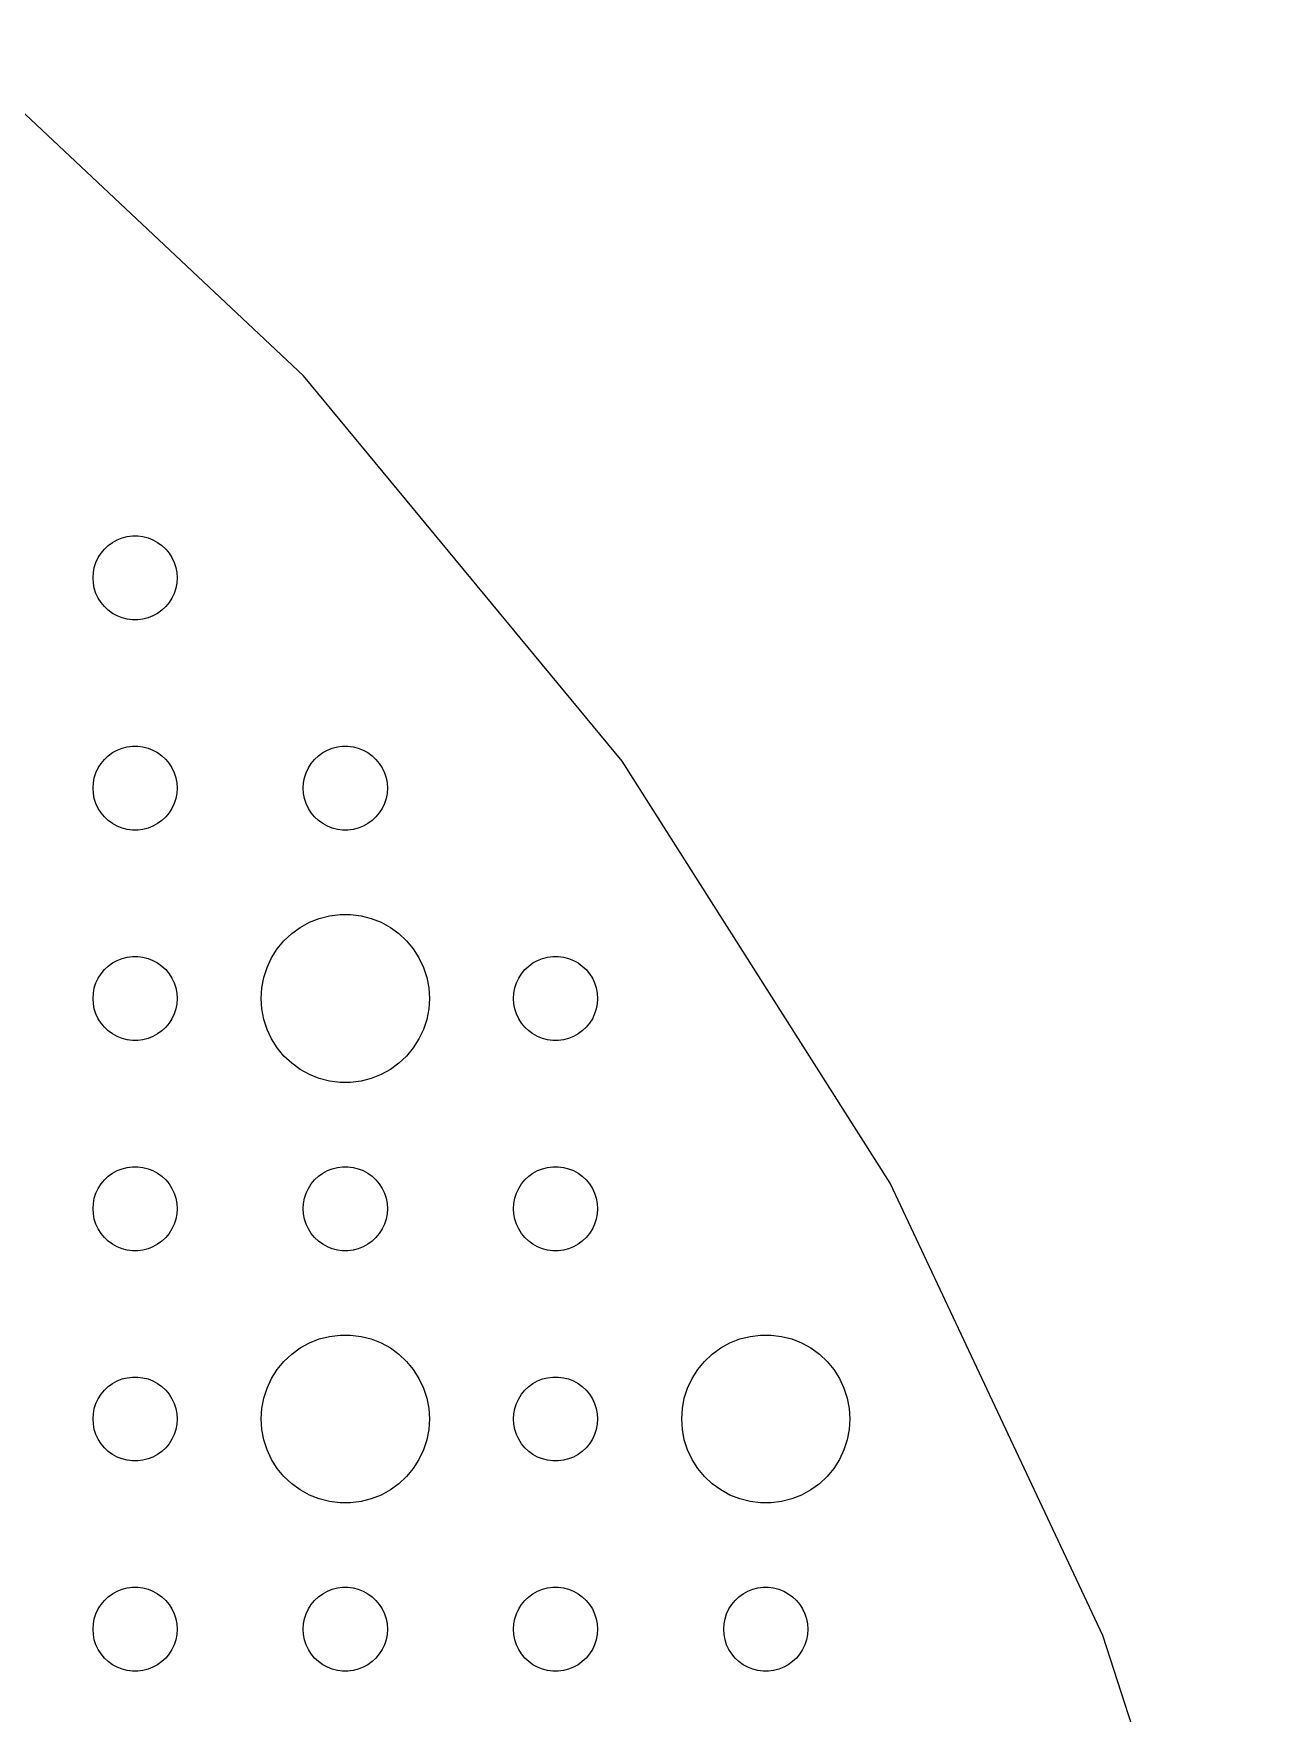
# Model space of a CAD drawing. Header units: metres. Extents: x -142 to 142, y -142 to 142.
# Drawn here: x 93.9 to 137.5, y 49.5 to 109.4 of the extents above; entities that cross this region are included whole.
import ezdxf

# ---------------------------------------------------------------- set-up
doc = ezdxf.new("R2010")
doc.units = ezdxf.units.M

msp = doc.modelspace()

# ---------------------------------------------------------------- linework, layer by layer
for p, q in [((103.514, 97.2057), (90.5142, 109.413)), ((114.88, 83.4655), (103.514, 97.2057)), ((96.4065, 91.0268), (96.5439, 91.1558)), ((96.5439, 91.1558), (96.6963, 91.2665)), ((96.6963, 91.2665), (96.8613, 91.3572)), ((96.8613, 91.3572), (97.0365, 91.4266)), ((97.0365, 91.4266), (97.2189, 91.4734)), ((97.2189, 91.4734), (97.4058, 91.497)), ((97.4058, 91.497), (97.5942, 91.497)), ((97.5942, 91.497), (97.7811, 91.4734)), ((97.7811, 91.4734), (97.9635, 91.4266)), ((97.9635, 91.4266), (98.1387, 91.3572)), ((98.1387, 91.3572), (98.3037, 91.2665)), ((98.3037, 91.2665), (98.4561, 91.1558)), ((98.4561, 91.1558), (98.5934, 91.0268)), ((96.0471, 90.373), (96.1053, 90.5522)), ((96.1053, 90.5522), (96.1855, 90.7226)), ((96.1855, 90.7226), (96.2865, 90.8817)), ((96.2865, 90.8817), (96.4065, 91.0268)), ((98.5934, 91.0268), (98.7135, 90.8817)), ((98.7135, 90.8817), (98.8145, 90.7226)), ((98.8145, 90.7226), (98.8947, 90.5522)), ((98.8947, 90.5522), (98.9529, 90.373)), ((96, 90), (96.0118, 90.188)), ((96.0118, 89.812), (96, 90)), ((96.0118, 90.188), (96.0471, 90.373)), ((98.9529, 90.373), (98.9882, 90.188)), ((98.9882, 90.188), (99, 90)), ((99, 90), (98.9882, 89.812)), ((96.0471, 89.627), (96.0118, 89.812)), ((96.1053, 89.4478), (96.0471, 89.627)), ((96.1855, 89.2774), (96.1053, 89.4478)), ((96.2865, 89.1183), (96.1855, 89.2774)), ((98.8145, 89.2774), (98.7135, 89.1183)), ((98.8947, 89.4478), (98.8145, 89.2774)), ((98.9529, 89.627), (98.8947, 89.4478)), ((98.9882, 89.812), (98.9529, 89.627)), ((96.4065, 88.9732), (96.2865, 89.1183)), ((96.5439, 88.8442), (96.4065, 88.9732)), ((96.6963, 88.7335), (96.5439, 88.8442)), ((96.8613, 88.6428), (96.6963, 88.7335)), ((98.3037, 88.7335), (98.1387, 88.6428)), ((98.4561, 88.8442), (98.3037, 88.7335)), ((98.5934, 88.9732), (98.4561, 88.8442)), ((98.7135, 89.1183), (98.5934, 88.9732)), ((97.0365, 88.5734), (96.8613, 88.6428)), ((97.2189, 88.5266), (97.0365, 88.5734)), ((97.4058, 88.503), (97.2189, 88.5266)), ((97.5942, 88.503), (97.4058, 88.503)), ((97.7811, 88.5266), (97.5942, 88.503)), ((97.9635, 88.5734), (97.7811, 88.5266)), ((98.1387, 88.6428), (97.9635, 88.5734)), ((96.8613, 83.8572), (97.0365, 83.9266)), ((97.0365, 83.9266), (97.2189, 83.9734)), ((97.2189, 83.9734), (97.4058, 83.997)), ((97.4058, 83.997), (97.5942, 83.997)), ((97.5942, 83.997), (97.7811, 83.9734)), ((97.7811, 83.9734), (97.9635, 83.9266)), ((97.9635, 83.9266), (98.1387, 83.8572)), ((104.361, 83.8572), (104.536, 83.9266)), ((104.536, 83.9266), (104.719, 83.9734)), ((104.719, 83.9734), (104.906, 83.997)), ((104.906, 83.997), (105.094, 83.997)), ((105.094, 83.997), (105.281, 83.9734)), ((105.281, 83.9734), (105.464, 83.9266)), ((105.464, 83.9266), (105.639, 83.8572)), ((96.1855, 83.2226), (96.2865, 83.3817)), ((96.2865, 83.3817), (96.4065, 83.5268)), ((96.4065, 83.5268), (96.5439, 83.6558)), ((96.5439, 83.6558), (96.6963, 83.7665)), ((96.6963, 83.7665), (96.8613, 83.8572)), ((98.1387, 83.8572), (98.3037, 83.7665)), ((98.3037, 83.7665), (98.4561, 83.6558)), ((98.4561, 83.6558), (98.5934, 83.5268)), ((98.5934, 83.5268), (98.7135, 83.3817)), ((98.7135, 83.3817), (98.8145, 83.2226)), ((103.686, 83.2226), (103.786, 83.3817)), ((103.786, 83.3817), (103.907, 83.5268)), ((103.907, 83.5268), (104.044, 83.6558)), ((104.044, 83.6558), (104.196, 83.7665)), ((104.196, 83.7665), (104.361, 83.8572)), ((105.639, 83.8572), (105.804, 83.7665)), ((105.804, 83.7665), (105.956, 83.6558)), ((105.956, 83.6558), (106.093, 83.5268)), ((106.093, 83.5268), (106.214, 83.3817)), ((106.214, 83.3817), (106.314, 83.2226)), ((124.436, 68.409), (114.88, 83.4655)), ((96, 82.5), (96.0118, 82.688)), ((96.0118, 82.688), (96.0471, 82.873)), ((96.0471, 82.873), (96.1053, 83.0522)), ((96.1053, 83.0522), (96.1855, 83.2226)), ((98.8145, 83.2226), (98.8947, 83.0522)), ((98.8947, 83.0522), (98.9529, 82.873)), ((98.9529, 82.873), (98.9882, 82.688)), ((98.9882, 82.688), (99, 82.5)), ((103.5, 82.5), (103.512, 82.688)), ((103.512, 82.688), (103.547, 82.873)), ((103.547, 82.873), (103.605, 83.0522)), ((103.605, 83.0522), (103.686, 83.2226)), ((106.314, 83.2226), (106.395, 83.0522)), ((106.395, 83.0522), (106.453, 82.873)), ((106.453, 82.873), (106.488, 82.688)), ((106.488, 82.688), (106.5, 82.5)), ((96.0118, 82.312), (96, 82.5)), ((96.0471, 82.127), (96.0118, 82.312)), ((96.1053, 81.9478), (96.0471, 82.127)), ((98.9529, 82.127), (98.8947, 81.9478)), ((98.9882, 82.312), (98.9529, 82.127)), ((99, 82.5), (98.9882, 82.312)), ((103.512, 82.312), (103.5, 82.5)), ((103.547, 82.127), (103.512, 82.312)), ((103.605, 81.9478), (103.547, 82.127)), ((106.453, 82.127), (106.395, 81.9478)), ((106.488, 82.312), (106.453, 82.127)), ((106.5, 82.5), (106.488, 82.312)), ((96.1855, 81.7774), (96.1053, 81.9478)), ((96.2865, 81.6183), (96.1855, 81.7774)), ((96.4065, 81.4732), (96.2865, 81.6183)), ((98.7135, 81.6183), (98.5934, 81.4732)), ((98.8145, 81.7774), (98.7135, 81.6183)), ((98.8947, 81.9478), (98.8145, 81.7774)), ((103.686, 81.7774), (103.605, 81.9478)), ((103.786, 81.6183), (103.686, 81.7774)), ((103.907, 81.4732), (103.786, 81.6183)), ((106.214, 81.6183), (106.093, 81.4732)), ((106.314, 81.7774), (106.214, 81.6183)), ((106.395, 81.9478), (106.314, 81.7774)), ((96.5439, 81.3442), (96.4065, 81.4732)), ((96.6963, 81.2335), (96.5439, 81.3442)), ((96.8613, 81.1428), (96.6963, 81.2335)), ((97.0365, 81.0734), (96.8613, 81.1428)), ((97.2189, 81.0266), (97.0365, 81.0734)), ((97.4058, 81.003), (97.2189, 81.0266)), ((97.5942, 81.003), (97.4058, 81.003)), ((97.7811, 81.0266), (97.5942, 81.003)), ((97.9635, 81.0734), (97.7811, 81.0266)), ((98.1387, 81.1428), (97.9635, 81.0734)), ((98.3037, 81.2335), (98.1387, 81.1428)), ((98.4561, 81.3442), (98.3037, 81.2335)), ((98.5934, 81.4732), (98.4561, 81.3442)), ((104.044, 81.3442), (103.907, 81.4732)), ((104.196, 81.2335), (104.044, 81.3442)), ((104.361, 81.1428), (104.196, 81.2335)), ((104.536, 81.0734), (104.361, 81.1428)), ((104.719, 81.0266), (104.536, 81.0734)), ((104.906, 81.003), (104.719, 81.0266)), ((105.094, 81.003), (104.906, 81.003)), ((105.281, 81.0266), (105.094, 81.003)), ((105.464, 81.0734), (105.281, 81.0266)), ((105.639, 81.1428), (105.464, 81.0734)), ((105.804, 81.2335), (105.639, 81.1428)), ((105.956, 81.3442), (105.804, 81.2335)), ((106.093, 81.4732), (105.956, 81.3442)), ((104.073, 77.8532), (104.438, 77.9469)), ((104.438, 77.9469), (104.812, 77.9941)), ((104.812, 77.9941), (105.188, 77.9941)), ((105.188, 77.9941), (105.562, 77.9469)), ((105.562, 77.9469), (105.927, 77.8532)), ((102.813, 77.0536), (103.088, 77.3115)), ((103.088, 77.3115), (103.393, 77.533)), ((103.393, 77.533), (103.723, 77.7145)), ((103.723, 77.7145), (104.073, 77.8532)), ((105.927, 77.8532), (106.277, 77.7145)), ((106.277, 77.7145), (106.607, 77.533)), ((106.607, 77.533), (106.912, 77.3115)), ((106.912, 77.3115), (107.187, 77.0536)), ((102.371, 76.4453), (102.573, 76.7634)), ((102.573, 76.7634), (102.813, 77.0536)), ((107.187, 77.0536), (107.427, 76.7634)), ((107.427, 76.7634), (107.629, 76.4453)), ((96.4065, 76.0268), (96.5439, 76.1558)), ((96.5439, 76.1558), (96.6963, 76.2665)), ((96.6963, 76.2665), (96.8613, 76.3572)), ((96.8613, 76.3572), (97.0365, 76.4266)), ((97.0365, 76.4266), (97.2189, 76.4734)), ((97.2189, 76.4734), (97.4058, 76.497)), ((97.4058, 76.497), (97.5942, 76.497)), ((97.5942, 76.497), (97.7811, 76.4734)), ((97.7811, 76.4734), (97.9635, 76.4266)), ((97.9635, 76.4266), (98.1387, 76.3572)), ((98.1387, 76.3572), (98.3037, 76.2665)), ((98.3037, 76.2665), (98.4561, 76.1558)), ((98.4561, 76.1558), (98.5934, 76.0268)), ((102.094, 75.7461), (102.211, 76.1044)), ((102.211, 76.1044), (102.371, 76.4453)), ((107.629, 76.4453), (107.789, 76.1044)), ((107.789, 76.1044), (107.906, 75.7461)), ((111.407, 76.0268), (111.544, 76.1558)), ((111.544, 76.1558), (111.696, 76.2665)), ((111.696, 76.2665), (111.861, 76.3572)), ((111.861, 76.3572), (112.036, 76.4266)), ((112.036, 76.4266), (112.219, 76.4734)), ((112.219, 76.4734), (112.406, 76.497)), ((112.406, 76.497), (112.594, 76.497)), ((112.594, 76.497), (112.781, 76.4734)), ((112.781, 76.4734), (112.964, 76.4266)), ((112.964, 76.4266), (113.139, 76.3572)), ((113.139, 76.3572), (113.304, 76.2665)), ((113.304, 76.2665), (113.456, 76.1558)), ((113.456, 76.1558), (113.593, 76.0268)), ((96.0471, 75.373), (96.1053, 75.5522)), ((96.1053, 75.5522), (96.1855, 75.7226)), ((96.1855, 75.7226), (96.2865, 75.8817)), ((96.2865, 75.8817), (96.4065, 76.0268)), ((98.5934, 76.0268), (98.7135, 75.8817)), ((98.7135, 75.8817), (98.8145, 75.7226)), ((98.8145, 75.7226), (98.8947, 75.5522)), ((98.8947, 75.5522), (98.9529, 75.373)), ((102.024, 75.376), (102.094, 75.7461)), ((107.906, 75.7461), (107.976, 75.376)), ((111.047, 75.373), (111.105, 75.5522)), ((111.105, 75.5522), (111.186, 75.7226)), ((111.186, 75.7226), (111.286, 75.8817)), ((111.286, 75.8817), (111.407, 76.0268)), ((113.593, 76.0268), (113.714, 75.8817)), ((113.714, 75.8817), (113.814, 75.7226)), ((113.814, 75.7226), (113.895, 75.5522)), ((113.895, 75.5522), (113.953, 75.373)), ((96, 75), (96.0118, 75.188)), ((96.0118, 74.812), (96, 75)), ((96.0118, 75.188), (96.0471, 75.373)), ((98.9529, 75.373), (98.9882, 75.188)), ((98.9882, 75.188), (99, 75)), ((99, 75), (98.9882, 74.812)), ((102, 75), (102.024, 75.376)), ((102.024, 74.624), (102, 75)), ((107.976, 75.376), (108, 75)), ((108, 75), (107.976, 74.624)), ((111, 75), (111.012, 75.188)), ((111.012, 74.812), (111, 75)), ((111.012, 75.188), (111.047, 75.373)), ((113.953, 75.373), (113.988, 75.188)), ((113.988, 75.188), (114, 75)), ((114, 75), (113.988, 74.812)), ((96.0471, 74.627), (96.0118, 74.812)), ((96.1053, 74.4478), (96.0471, 74.627)), ((96.1855, 74.2774), (96.1053, 74.4478)), ((98.8947, 74.4478), (98.8145, 74.2774)), ((98.9529, 74.627), (98.8947, 74.4478)), ((98.9882, 74.812), (98.9529, 74.627)), ((102.094, 74.2539), (102.024, 74.624)), ((107.976, 74.624), (107.906, 74.2539)), ((111.047, 74.627), (111.012, 74.812)), ((111.105, 74.4478), (111.047, 74.627)), ((111.186, 74.2774), (111.105, 74.4478)), ((113.895, 74.4478), (113.814, 74.2774)), ((113.953, 74.627), (113.895, 74.4478)), ((113.988, 74.812), (113.953, 74.627)), ((96.2865, 74.1183), (96.1855, 74.2774)), ((96.4065, 73.9732), (96.2865, 74.1183)), ((96.5439, 73.8442), (96.4065, 73.9732)), ((96.6963, 73.7335), (96.5439, 73.8442)), ((96.8613, 73.6428), (96.6963, 73.7335)), ((98.3037, 73.7335), (98.1387, 73.6428)), ((98.4561, 73.8442), (98.3037, 73.7335)), ((98.5934, 73.9732), (98.4561, 73.8442)), ((98.7135, 74.1183), (98.5934, 73.9732)), ((98.8145, 74.2774), (98.7135, 74.1183)), ((102.211, 73.8956), (102.094, 74.2539)), ((102.371, 73.5547), (102.211, 73.8956)), ((107.789, 73.8956), (107.629, 73.5547)), ((107.906, 74.2539), (107.789, 73.8956)), ((111.286, 74.1183), (111.186, 74.2774)), ((111.407, 73.9732), (111.286, 74.1183)), ((111.544, 73.8442), (111.407, 73.9732)), ((111.696, 73.7335), (111.544, 73.8442)), ((111.861, 73.6428), (111.696, 73.7335)), ((113.304, 73.7335), (113.139, 73.6428)), ((113.456, 73.8442), (113.304, 73.7335)), ((113.593, 73.9732), (113.456, 73.8442)), ((113.714, 74.1183), (113.593, 73.9732)), ((113.814, 74.2774), (113.714, 74.1183)), ((97.0365, 73.5734), (96.8613, 73.6428)), ((97.2189, 73.5266), (97.0365, 73.5734)), ((97.4058, 73.503), (97.2189, 73.5266)), ((97.5942, 73.503), (97.4058, 73.503)), ((97.7811, 73.5266), (97.5942, 73.503)), ((97.9635, 73.5734), (97.7811, 73.5266)), ((98.1387, 73.6428), (97.9635, 73.5734)), ((102.573, 73.2366), (102.371, 73.5547)), ((102.813, 72.9464), (102.573, 73.2366)), ((107.427, 73.2366), (107.187, 72.9464)), ((107.629, 73.5547), (107.427, 73.2366)), ((112.036, 73.5734), (111.861, 73.6428)), ((112.219, 73.5266), (112.036, 73.5734)), ((112.406, 73.503), (112.219, 73.5266)), ((112.594, 73.503), (112.406, 73.503)), ((112.781, 73.5266), (112.594, 73.503)), ((112.964, 73.5734), (112.781, 73.5266)), ((113.139, 73.6428), (112.964, 73.5734)), ((103.088, 72.6885), (102.813, 72.9464)), ((103.393, 72.467), (103.088, 72.6885)), ((106.912, 72.6885), (106.607, 72.467)), ((107.187, 72.9464), (106.912, 72.6885)), ((103.723, 72.2855), (103.393, 72.467)), ((104.073, 72.1468), (103.723, 72.2855)), ((104.438, 72.0531), (104.073, 72.1468)), ((104.812, 72.0059), (104.438, 72.0531)), ((105.188, 72.0059), (104.812, 72.0059)), ((105.562, 72.0531), (105.188, 72.0059)), ((105.927, 72.1468), (105.562, 72.0531)), ((106.277, 72.2855), (105.927, 72.1468)), ((106.607, 72.467), (106.277, 72.2855)), ((96.8613, 68.8572), (97.0365, 68.9266)), ((97.0365, 68.9266), (97.2189, 68.9734)), ((97.2189, 68.9734), (97.4058, 68.997)), ((97.4058, 68.997), (97.5942, 68.997)), ((97.5942, 68.997), (97.7811, 68.9734)), ((97.7811, 68.9734), (97.9635, 68.9266)), ((97.9635, 68.9266), (98.1387, 68.8572)), ((104.361, 68.8572), (104.536, 68.9266)), ((104.536, 68.9266), (104.719, 68.9734)), ((104.719, 68.9734), (104.906, 68.997)), ((104.906, 68.997), (105.094, 68.997)), ((105.094, 68.997), (105.281, 68.9734)), ((105.281, 68.9734), (105.464, 68.9266)), ((105.464, 68.9266), (105.639, 68.8572)), ((111.861, 68.8572), (112.036, 68.9266)), ((112.036, 68.9266), (112.219, 68.9734)), ((112.219, 68.9734), (112.406, 68.997)), ((112.406, 68.997), (112.594, 68.997)), ((112.594, 68.997), (112.781, 68.9734)), ((112.781, 68.9734), (112.964, 68.9266)), ((112.964, 68.9266), (113.139, 68.8572)), ((96.1855, 68.2226), (96.2865, 68.3817)), ((96.2865, 68.3817), (96.4065, 68.5268)), ((96.4065, 68.5268), (96.5439, 68.6558)), ((96.5439, 68.6558), (96.6963, 68.7665)), ((96.6963, 68.7665), (96.8613, 68.8572)), ((98.1387, 68.8572), (98.3037, 68.7665)), ((98.3037, 68.7665), (98.4561, 68.6558)), ((98.4561, 68.6558), (98.5934, 68.5268)), ((98.5934, 68.5268), (98.7135, 68.3817)), ((98.7135, 68.3817), (98.8145, 68.2226)), ((103.686, 68.2226), (103.786, 68.3817)), ((103.786, 68.3817), (103.907, 68.5268)), ((103.907, 68.5268), (104.044, 68.6558)), ((104.044, 68.6558), (104.196, 68.7665)), ((104.196, 68.7665), (104.361, 68.8572)), ((105.639, 68.8572), (105.804, 68.7665)), ((105.804, 68.7665), (105.956, 68.6558)), ((105.956, 68.6558), (106.093, 68.5268)), ((106.093, 68.5268), (106.214, 68.3817)), ((106.214, 68.3817), (106.314, 68.2226)), ((111.186, 68.2226), (111.286, 68.3817)), ((111.286, 68.3817), (111.407, 68.5268)), ((111.407, 68.5268), (111.544, 68.6558)), ((111.544, 68.6558), (111.696, 68.7665)), ((111.696, 68.7665), (111.861, 68.8572)), ((113.139, 68.8572), (113.304, 68.7665)), ((113.304, 68.7665), (113.456, 68.6558)), ((113.456, 68.6558), (113.593, 68.5268)), ((113.593, 68.5268), (113.714, 68.3817)), ((113.714, 68.3817), (113.814, 68.2226)), ((132.028, 52.2737), (124.436, 68.409)), ((96.0118, 67.688), (96.0471, 67.873)), ((96.0471, 67.873), (96.1053, 68.0522)), ((96.1053, 68.0522), (96.1855, 68.2226)), ((98.8145, 68.2226), (98.8947, 68.0522)), ((98.8947, 68.0522), (98.9529, 67.873)), ((98.9529, 67.873), (98.9882, 67.688)), ((103.512, 67.688), (103.547, 67.873)), ((103.547, 67.873), (103.605, 68.0522)), ((103.605, 68.0522), (103.686, 68.2226)), ((106.314, 68.2226), (106.395, 68.0522)), ((106.395, 68.0522), (106.453, 67.873)), ((106.453, 67.873), (106.488, 67.688)), ((111.012, 67.688), (111.047, 67.873)), ((111.047, 67.873), (111.105, 68.0522)), ((111.105, 68.0522), (111.186, 68.2226)), ((113.814, 68.2226), (113.895, 68.0522)), ((113.895, 68.0522), (113.953, 67.873)), ((113.953, 67.873), (113.988, 67.688)), ((96, 67.5), (96.0118, 67.688)), ((96.0118, 67.312), (96, 67.5)), ((96.0471, 67.127), (96.0118, 67.312)), ((96.1053, 66.9478), (96.0471, 67.127)), ((98.9529, 67.127), (98.8947, 66.9478)), ((98.9882, 67.312), (98.9529, 67.127)), ((98.9882, 67.688), (99, 67.5)), ((99, 67.5), (98.9882, 67.312)), ((103.5, 67.5), (103.512, 67.688)), ((103.512, 67.312), (103.5, 67.5)), ((103.547, 67.127), (103.512, 67.312)), ((103.605, 66.9478), (103.547, 67.127)), ((106.453, 67.127), (106.395, 66.9478)), ((106.488, 67.312), (106.453, 67.127)), ((106.488, 67.688), (106.5, 67.5)), ((106.5, 67.5), (106.488, 67.312)), ((111, 67.5), (111.012, 67.688)), ((111.012, 67.312), (111, 67.5)), ((111.047, 67.127), (111.012, 67.312)), ((111.105, 66.9478), (111.047, 67.127)), ((113.953, 67.127), (113.895, 66.9478)), ((113.988, 67.312), (113.953, 67.127)), ((113.988, 67.688), (114, 67.5)), ((114, 67.5), (113.988, 67.312)), ((96.1855, 66.7774), (96.1053, 66.9478)), ((96.2865, 66.6183), (96.1855, 66.7774)), ((96.4065, 66.4732), (96.2865, 66.6183)), ((98.7135, 66.6183), (98.5934, 66.4732)), ((98.8145, 66.7774), (98.7135, 66.6183)), ((98.8947, 66.9478), (98.8145, 66.7774)), ((103.686, 66.7774), (103.605, 66.9478)), ((103.786, 66.6183), (103.686, 66.7774)), ((103.907, 66.4732), (103.786, 66.6183)), ((106.214, 66.6183), (106.093, 66.4732)), ((106.314, 66.7774), (106.214, 66.6183)), ((106.395, 66.9478), (106.314, 66.7774)), ((111.186, 66.7774), (111.105, 66.9478)), ((111.286, 66.6183), (111.186, 66.7774)), ((111.407, 66.4732), (111.286, 66.6183)), ((113.714, 66.6183), (113.593, 66.4732)), ((113.814, 66.7774), (113.714, 66.6183)), ((113.895, 66.9478), (113.814, 66.7774)), ((96.5439, 66.3442), (96.4065, 66.4732)), ((96.6963, 66.2335), (96.5439, 66.3442)), ((96.8613, 66.1428), (96.6963, 66.2335)), ((97.0365, 66.0734), (96.8613, 66.1428)), ((97.2189, 66.0266), (97.0365, 66.0734)), ((97.4058, 66.003), (97.2189, 66.0266)), ((97.5942, 66.003), (97.4058, 66.003)), ((97.7811, 66.0266), (97.5942, 66.003)), ((97.9635, 66.0734), (97.7811, 66.0266)), ((98.1387, 66.1428), (97.9635, 66.0734)), ((98.3037, 66.2335), (98.1387, 66.1428)), ((98.4561, 66.3442), (98.3037, 66.2335)), ((98.5934, 66.4732), (98.4561, 66.3442)), ((104.044, 66.3442), (103.907, 66.4732)), ((104.196, 66.2335), (104.044, 66.3442)), ((104.361, 66.1428), (104.196, 66.2335)), ((104.536, 66.0734), (104.361, 66.1428)), ((104.719, 66.0266), (104.536, 66.0734)), ((104.906, 66.003), (104.719, 66.0266)), ((105.094, 66.003), (104.906, 66.003)), ((105.281, 66.0266), (105.094, 66.003)), ((105.464, 66.0734), (105.281, 66.0266)), ((105.639, 66.1428), (105.464, 66.0734)), ((105.804, 66.2335), (105.639, 66.1428)), ((105.956, 66.3442), (105.804, 66.2335)), ((106.093, 66.4732), (105.956, 66.3442)), ((111.544, 66.3442), (111.407, 66.4732)), ((111.696, 66.2335), (111.544, 66.3442)), ((111.861, 66.1428), (111.696, 66.2335)), ((112.036, 66.0734), (111.861, 66.1428)), ((112.219, 66.0266), (112.036, 66.0734)), ((112.406, 66.003), (112.219, 66.0266)), ((112.594, 66.003), (112.406, 66.003)), ((112.781, 66.0266), (112.594, 66.003)), ((112.964, 66.0734), (112.781, 66.0266)), ((113.139, 66.1428), (112.964, 66.0734)), ((113.304, 66.2335), (113.139, 66.1428)), ((113.456, 66.3442), (113.304, 66.2335)), ((113.593, 66.4732), (113.456, 66.3442)), ((104.073, 62.8532), (104.438, 62.9469)), ((104.438, 62.9469), (104.812, 62.9941)), ((104.812, 62.9941), (105.188, 62.9941)), ((105.188, 62.9941), (105.562, 62.9469)), ((105.562, 62.9469), (105.927, 62.8532)), ((119.073, 62.8532), (119.438, 62.9469)), ((119.438, 62.9469), (119.812, 62.9941)), ((119.812, 62.9941), (120.188, 62.9941)), ((120.188, 62.9941), (120.562, 62.9469)), ((120.562, 62.9469), (120.927, 62.8532)), ((102.813, 62.0536), (103.088, 62.3115)), ((103.088, 62.3115), (103.393, 62.533)), ((103.393, 62.533), (103.723, 62.7145)), ((103.723, 62.7145), (104.073, 62.8532)), ((105.927, 62.8532), (106.277, 62.7145)), ((106.277, 62.7145), (106.607, 62.533)), ((106.607, 62.533), (106.912, 62.3115)), ((106.912, 62.3115), (107.187, 62.0536)), ((117.813, 62.0536), (118.088, 62.3115)), ((118.088, 62.3115), (118.393, 62.533)), ((118.393, 62.533), (118.723, 62.7145)), ((118.723, 62.7145), (119.073, 62.8532)), ((120.927, 62.8532), (121.277, 62.7145)), ((121.277, 62.7145), (121.607, 62.533)), ((121.607, 62.533), (121.912, 62.3115)), ((121.912, 62.3115), (122.187, 62.0536)), ((102.371, 61.4453), (102.573, 61.7634)), ((102.573, 61.7634), (102.813, 62.0536)), ((107.187, 62.0536), (107.427, 61.7634)), ((107.427, 61.7634), (107.629, 61.4453)), ((117.371, 61.4453), (117.573, 61.7634)), ((117.573, 61.7634), (117.813, 62.0536)), ((122.187, 62.0536), (122.427, 61.7634)), ((122.427, 61.7634), (122.629, 61.4453)), ((96.4065, 61.0268), (96.5439, 61.1558)), ((96.5439, 61.1558), (96.6963, 61.2665)), ((96.6963, 61.2665), (96.8613, 61.3572)), ((96.8613, 61.3572), (97.0365, 61.4266)), ((97.0365, 61.4266), (97.2189, 61.4734)), ((97.2189, 61.4734), (97.4058, 61.497)), ((97.4058, 61.497), (97.5942, 61.497)), ((97.5942, 61.497), (97.7811, 61.4734)), ((97.7811, 61.4734), (97.9635, 61.4266)), ((97.9635, 61.4266), (98.1387, 61.3572)), ((98.1387, 61.3572), (98.3037, 61.2665)), ((98.3037, 61.2665), (98.4561, 61.1558)), ((98.4561, 61.1558), (98.5934, 61.0268)), ((102.211, 61.1044), (102.371, 61.4453)), ((107.629, 61.4453), (107.789, 61.1044)), ((111.407, 61.0268), (111.544, 61.1558)), ((111.544, 61.1558), (111.696, 61.2665)), ((111.696, 61.2665), (111.861, 61.3572)), ((111.861, 61.3572), (112.036, 61.4266)), ((112.036, 61.4266), (112.219, 61.4734)), ((112.219, 61.4734), (112.406, 61.497)), ((112.406, 61.497), (112.594, 61.497)), ((112.594, 61.497), (112.781, 61.4734)), ((112.781, 61.4734), (112.964, 61.4266)), ((112.964, 61.4266), (113.139, 61.3572)), ((113.139, 61.3572), (113.304, 61.2665)), ((113.304, 61.2665), (113.456, 61.1558)), ((113.456, 61.1558), (113.593, 61.0268)), ((117.211, 61.1044), (117.371, 61.4453)), ((122.629, 61.4453), (122.789, 61.1044)), ((96.0471, 60.373), (96.1053, 60.5522)), ((96.1053, 60.5522), (96.1855, 60.7226)), ((96.1855, 60.7226), (96.2865, 60.8817)), ((96.2865, 60.8817), (96.4065, 61.0268)), ((98.5934, 61.0268), (98.7135, 60.8817)), ((98.7135, 60.8817), (98.8145, 60.7226)), ((98.8145, 60.7226), (98.8947, 60.5522)), ((98.8947, 60.5522), (98.9529, 60.373)), ((102.024, 60.376), (102.094, 60.7461)), ((102.094, 60.7461), (102.211, 61.1044)), ((107.789, 61.1044), (107.906, 60.7461)), ((107.906, 60.7461), (107.976, 60.376)), ((111.047, 60.373), (111.105, 60.5522)), ((111.105, 60.5522), (111.186, 60.7226)), ((111.186, 60.7226), (111.286, 60.8817)), ((111.286, 60.8817), (111.407, 61.0268)), ((113.593, 61.0268), (113.714, 60.8817)), ((113.714, 60.8817), (113.814, 60.7226)), ((113.814, 60.7226), (113.895, 60.5522)), ((113.895, 60.5522), (113.953, 60.373)), ((117.024, 60.376), (117.094, 60.7461)), ((117.094, 60.7461), (117.211, 61.1044)), ((122.789, 61.1044), (122.906, 60.7461)), ((122.906, 60.7461), (122.976, 60.376)), ((96, 60), (96.0118, 60.188)), ((96.0118, 59.812), (96, 60)), ((96.0118, 60.188), (96.0471, 60.373)), ((98.9529, 60.373), (98.9882, 60.188)), ((98.9882, 60.188), (99, 60)), ((99, 60), (98.9882, 59.812)), ((102, 60), (102.024, 60.376)), ((102.024, 59.624), (102, 60)), ((107.976, 60.376), (108, 60)), ((108, 60), (107.976, 59.624)), ((111, 60), (111.012, 60.188)), ((111.012, 59.812), (111, 60)), ((111.012, 60.188), (111.047, 60.373)), ((113.953, 60.373), (113.988, 60.188)), ((113.988, 60.188), (114, 60)), ((114, 60), (113.988, 59.812)), ((117, 60), (117.024, 60.376)), ((117.024, 59.624), (117, 60)), ((122.976, 60.376), (123, 60)), ((123, 60), (122.976, 59.624)), ((96.0471, 59.627), (96.0118, 59.812)), ((96.1053, 59.4478), (96.0471, 59.627)), ((96.1855, 59.2774), (96.1053, 59.4478)), ((98.8947, 59.4478), (98.8145, 59.2774)), ((98.9529, 59.627), (98.8947, 59.4478)), ((98.9882, 59.812), (98.9529, 59.627)), ((102.094, 59.2539), (102.024, 59.624)), ((107.976, 59.624), (107.906, 59.2539)), ((111.047, 59.627), (111.012, 59.812)), ((111.105, 59.4478), (111.047, 59.627)), ((111.186, 59.2774), (111.105, 59.4478)), ((113.895, 59.4478), (113.814, 59.2774)), ((113.953, 59.627), (113.895, 59.4478)), ((113.988, 59.812), (113.953, 59.627)), ((117.094, 59.2539), (117.024, 59.624)), ((122.976, 59.624), (122.906, 59.2539)), ((96.2865, 59.1183), (96.1855, 59.2774)), ((96.4065, 58.9732), (96.2865, 59.1183)), ((96.5439, 58.8442), (96.4065, 58.9732)), ((96.6963, 58.7335), (96.5439, 58.8442)), ((96.8613, 58.6428), (96.6963, 58.7335)), ((98.3037, 58.7335), (98.1387, 58.6428)), ((98.4561, 58.8442), (98.3037, 58.7335)), ((98.5934, 58.9732), (98.4561, 58.8442)), ((98.7135, 59.1183), (98.5934, 58.9732)), ((98.8145, 59.2774), (98.7135, 59.1183)), ((102.211, 58.8956), (102.094, 59.2539)), ((102.371, 58.5547), (102.211, 58.8956)), ((107.789, 58.8956), (107.629, 58.5547)), ((107.906, 59.2539), (107.789, 58.8956)), ((111.286, 59.1183), (111.186, 59.2774)), ((111.407, 58.9732), (111.286, 59.1183)), ((111.544, 58.8442), (111.407, 58.9732)), ((111.696, 58.7335), (111.544, 58.8442)), ((111.861, 58.6428), (111.696, 58.7335)), ((113.304, 58.7335), (113.139, 58.6428)), ((113.456, 58.8442), (113.304, 58.7335)), ((113.593, 58.9732), (113.456, 58.8442)), ((113.714, 59.1183), (113.593, 58.9732)), ((113.814, 59.2774), (113.714, 59.1183)), ((117.211, 58.8956), (117.094, 59.2539)), ((117.371, 58.5547), (117.211, 58.8956)), ((122.789, 58.8956), (122.629, 58.5547)), ((122.906, 59.2539), (122.789, 58.8956)), ((97.0365, 58.5734), (96.8613, 58.6428)), ((97.2189, 58.5266), (97.0365, 58.5734)), ((97.4058, 58.503), (97.2189, 58.5266)), ((97.5942, 58.503), (97.4058, 58.503)), ((97.7811, 58.5266), (97.5942, 58.503)), ((97.9635, 58.5734), (97.7811, 58.5266)), ((98.1387, 58.6428), (97.9635, 58.5734)), ((102.573, 58.2366), (102.371, 58.5547)), ((102.813, 57.9464), (102.573, 58.2366)), ((107.427, 58.2366), (107.187, 57.9464)), ((107.629, 58.5547), (107.427, 58.2366)), ((112.036, 58.5734), (111.861, 58.6428)), ((112.219, 58.5266), (112.036, 58.5734)), ((112.406, 58.503), (112.219, 58.5266)), ((112.594, 58.503), (112.406, 58.503)), ((112.781, 58.5266), (112.594, 58.503)), ((112.964, 58.5734), (112.781, 58.5266)), ((113.139, 58.6428), (112.964, 58.5734)), ((117.573, 58.2366), (117.371, 58.5547)), ((117.813, 57.9464), (117.573, 58.2366)), ((122.427, 58.2366), (122.187, 57.9464)), ((122.629, 58.5547), (122.427, 58.2366)), ((103.088, 57.6885), (102.813, 57.9464)), ((103.393, 57.467), (103.088, 57.6885)), ((106.912, 57.6885), (106.607, 57.467)), ((107.187, 57.9464), (106.912, 57.6885)), ((118.088, 57.6885), (117.813, 57.9464)), ((118.393, 57.467), (118.088, 57.6885)), ((121.912, 57.6885), (121.607, 57.467)), ((122.187, 57.9464), (121.912, 57.6885)), ((103.723, 57.2855), (103.393, 57.467)), ((104.073, 57.1468), (103.723, 57.2855)), ((104.438, 57.0531), (104.073, 57.1468)), ((104.812, 57.0059), (104.438, 57.0531)), ((105.188, 57.0059), (104.812, 57.0059)), ((105.562, 57.0531), (105.188, 57.0059)), ((105.927, 57.1468), (105.562, 57.0531)), ((106.277, 57.2855), (105.927, 57.1468)), ((106.607, 57.467), (106.277, 57.2855)), ((118.723, 57.2855), (118.393, 57.467)), ((119.073, 57.1468), (118.723, 57.2855)), ((119.438, 57.0531), (119.073, 57.1468)), ((119.812, 57.0059), (119.438, 57.0531)), ((120.188, 57.0059), (119.812, 57.0059)), ((120.562, 57.0531), (120.188, 57.0059)), ((120.927, 57.1468), (120.562, 57.0531)), ((121.277, 57.2855), (120.927, 57.1468)), ((121.607, 57.467), (121.277, 57.2855)), ((96.8613, 53.8572), (97.0365, 53.9266)), ((97.0365, 53.9266), (97.2189, 53.9734)), ((97.2189, 53.9734), (97.4058, 53.997)), ((97.4058, 53.997), (97.5942, 53.997)), ((97.5942, 53.997), (97.7811, 53.9734)), ((97.7811, 53.9734), (97.9635, 53.9266)), ((97.9635, 53.9266), (98.1387, 53.8572)), ((104.361, 53.8572), (104.536, 53.9266)), ((104.536, 53.9266), (104.719, 53.9734)), ((104.719, 53.9734), (104.906, 53.997)), ((104.906, 53.997), (105.094, 53.997)), ((105.094, 53.997), (105.281, 53.9734)), ((105.281, 53.9734), (105.464, 53.9266)), ((105.464, 53.9266), (105.639, 53.8572)), ((111.861, 53.8572), (112.036, 53.9266)), ((112.036, 53.9266), (112.219, 53.9734)), ((112.219, 53.9734), (112.406, 53.997)), ((112.406, 53.997), (112.594, 53.997)), ((112.594, 53.997), (112.781, 53.9734)), ((112.781, 53.9734), (112.964, 53.9266)), ((112.964, 53.9266), (113.139, 53.8572)), ((119.361, 53.8572), (119.536, 53.9266)), ((119.536, 53.9266), (119.719, 53.9734)), ((119.719, 53.9734), (119.906, 53.997)), ((119.906, 53.997), (120.094, 53.997)), ((120.094, 53.997), (120.281, 53.9734)), ((120.281, 53.9734), (120.464, 53.9266)), ((120.464, 53.9266), (120.639, 53.8572)), ((96.1855, 53.2226), (96.2865, 53.3817)), ((96.2865, 53.3817), (96.4065, 53.5268)), ((96.4065, 53.5268), (96.5439, 53.6558)), ((96.5439, 53.6558), (96.6963, 53.7665)), ((96.6963, 53.7665), (96.8613, 53.8572)), ((98.1387, 53.8572), (98.3037, 53.7665)), ((98.3037, 53.7665), (98.4561, 53.6558)), ((98.4561, 53.6558), (98.5934, 53.5268)), ((98.5934, 53.5268), (98.7135, 53.3817)), ((98.7135, 53.3817), (98.8145, 53.2226)), ((103.686, 53.2226), (103.786, 53.3817)), ((103.786, 53.3817), (103.907, 53.5268)), ((103.907, 53.5268), (104.044, 53.6558)), ((104.044, 53.6558), (104.196, 53.7665)), ((104.196, 53.7665), (104.361, 53.8572)), ((105.639, 53.8572), (105.804, 53.7665)), ((105.804, 53.7665), (105.956, 53.6558)), ((105.956, 53.6558), (106.093, 53.5268)), ((106.093, 53.5268), (106.214, 53.3817)), ((106.214, 53.3817), (106.314, 53.2226)), ((111.186, 53.2226), (111.286, 53.3817)), ((111.286, 53.3817), (111.407, 53.5268)), ((111.407, 53.5268), (111.544, 53.6558)), ((111.544, 53.6558), (111.696, 53.7665)), ((111.696, 53.7665), (111.861, 53.8572)), ((113.139, 53.8572), (113.304, 53.7665)), ((113.304, 53.7665), (113.456, 53.6558)), ((113.456, 53.6558), (113.593, 53.5268)), ((113.593, 53.5268), (113.714, 53.3817)), ((113.714, 53.3817), (113.814, 53.2226)), ((118.686, 53.2226), (118.786, 53.3817)), ((118.786, 53.3817), (118.907, 53.5268)), ((118.907, 53.5268), (119.044, 53.6558)), ((119.044, 53.6558), (119.196, 53.7665)), ((119.196, 53.7665), (119.361, 53.8572)), ((120.639, 53.8572), (120.804, 53.7665)), ((120.804, 53.7665), (120.956, 53.6558)), ((120.956, 53.6558), (121.093, 53.5268)), ((121.093, 53.5268), (121.214, 53.3817)), ((121.214, 53.3817), (121.314, 53.2226)), ((96.0118, 52.688), (96.0471, 52.873)), ((96.0471, 52.873), (96.1053, 53.0522)), ((96.1053, 53.0522), (96.1855, 53.2226)), ((98.8145, 53.2226), (98.8947, 53.0522)), ((98.8947, 53.0522), (98.9529, 52.873)), ((98.9529, 52.873), (98.9882, 52.688)), ((103.512, 52.688), (103.547, 52.873)), ((103.547, 52.873), (103.605, 53.0522)), ((103.605, 53.0522), (103.686, 53.2226)), ((106.314, 53.2226), (106.395, 53.0522)), ((106.395, 53.0522), (106.453, 52.873)), ((106.453, 52.873), (106.488, 52.688)), ((111.012, 52.688), (111.047, 52.873)), ((111.047, 52.873), (111.105, 53.0522)), ((111.105, 53.0522), (111.186, 53.2226)), ((113.814, 53.2226), (113.895, 53.0522)), ((113.895, 53.0522), (113.953, 52.873)), ((113.953, 52.873), (113.988, 52.688)), ((118.512, 52.688), (118.547, 52.873)), ((118.547, 52.873), (118.605, 53.0522)), ((118.605, 53.0522), (118.686, 53.2226)), ((121.314, 53.2226), (121.395, 53.0522)), ((121.395, 53.0522), (121.453, 52.873)), ((121.453, 52.873), (121.488, 52.688)), ((96, 52.5), (96.0118, 52.688)), ((96.0118, 52.312), (96, 52.5)), ((96.0471, 52.127), (96.0118, 52.312)), ((96.1053, 51.9478), (96.0471, 52.127)), ((98.9529, 52.127), (98.8947, 51.9478)), ((98.9882, 52.312), (98.9529, 52.127)), ((98.9882, 52.688), (99, 52.5)), ((99, 52.5), (98.9882, 52.312)), ((103.5, 52.5), (103.512, 52.688)), ((103.512, 52.312), (103.5, 52.5)), ((103.547, 52.127), (103.512, 52.312)), ((103.605, 51.9478), (103.547, 52.127)), ((106.453, 52.127), (106.395, 51.9478)), ((106.488, 52.312), (106.453, 52.127)), ((106.488, 52.688), (106.5, 52.5)), ((106.5, 52.5), (106.488, 52.312)), ((111, 52.5), (111.012, 52.688)), ((111.012, 52.312), (111, 52.5)), ((111.047, 52.127), (111.012, 52.312)), ((111.105, 51.9478), (111.047, 52.127)), ((113.953, 52.127), (113.895, 51.9478)), ((113.988, 52.312), (113.953, 52.127)), ((113.988, 52.688), (114, 52.5)), ((114, 52.5), (113.988, 52.312)), ((118.5, 52.5), (118.512, 52.688)), ((118.512, 52.312), (118.5, 52.5)), ((118.547, 52.127), (118.512, 52.312)), ((118.605, 51.9478), (118.547, 52.127)), ((121.453, 52.127), (121.395, 51.9478)), ((121.488, 52.312), (121.453, 52.127)), ((121.488, 52.688), (121.5, 52.5)), ((121.5, 52.5), (121.488, 52.312)), ((137.539, 35.314), (132.028, 52.2737)), ((96.1855, 51.7774), (96.1053, 51.9478)), ((96.2865, 51.6183), (96.1855, 51.7774)), ((96.4065, 51.4732), (96.2865, 51.6183)), ((98.7135, 51.6183), (98.5934, 51.4732)), ((98.8145, 51.7774), (98.7135, 51.6183)), ((98.8947, 51.9478), (98.8145, 51.7774)), ((103.686, 51.7774), (103.605, 51.9478)), ((103.786, 51.6183), (103.686, 51.7774)), ((103.907, 51.4732), (103.786, 51.6183)), ((106.214, 51.6183), (106.093, 51.4732)), ((106.314, 51.7774), (106.214, 51.6183)), ((106.395, 51.9478), (106.314, 51.7774)), ((111.186, 51.7774), (111.105, 51.9478)), ((111.286, 51.6183), (111.186, 51.7774)), ((111.407, 51.4732), (111.286, 51.6183)), ((113.714, 51.6183), (113.593, 51.4732)), ((113.814, 51.7774), (113.714, 51.6183)), ((113.895, 51.9478), (113.814, 51.7774)), ((118.686, 51.7774), (118.605, 51.9478)), ((118.786, 51.6183), (118.686, 51.7774)), ((118.907, 51.4732), (118.786, 51.6183)), ((121.214, 51.6183), (121.093, 51.4732)), ((121.314, 51.7774), (121.214, 51.6183)), ((121.395, 51.9478), (121.314, 51.7774)), ((96.5439, 51.3442), (96.4065, 51.4732)), ((96.6963, 51.2335), (96.5439, 51.3442)), ((96.8613, 51.1428), (96.6963, 51.2335)), ((97.0365, 51.0734), (96.8613, 51.1428)), ((97.2189, 51.0266), (97.0365, 51.0734)), ((97.4058, 51.003), (97.2189, 51.0266)), ((97.5942, 51.003), (97.4058, 51.003)), ((97.7811, 51.0266), (97.5942, 51.003)), ((97.9635, 51.0734), (97.7811, 51.0266)), ((98.1387, 51.1428), (97.9635, 51.0734)), ((98.3037, 51.2335), (98.1387, 51.1428)), ((98.4561, 51.3442), (98.3037, 51.2335)), ((98.5934, 51.4732), (98.4561, 51.3442)), ((104.044, 51.3442), (103.907, 51.4732)), ((104.196, 51.2335), (104.044, 51.3442)), ((104.361, 51.1428), (104.196, 51.2335)), ((104.536, 51.0734), (104.361, 51.1428)), ((104.719, 51.0266), (104.536, 51.0734)), ((104.906, 51.003), (104.719, 51.0266)), ((105.094, 51.003), (104.906, 51.003)), ((105.281, 51.0266), (105.094, 51.003)), ((105.464, 51.0734), (105.281, 51.0266)), ((105.639, 51.1428), (105.464, 51.0734)), ((105.804, 51.2335), (105.639, 51.1428)), ((105.956, 51.3442), (105.804, 51.2335)), ((106.093, 51.4732), (105.956, 51.3442)), ((111.544, 51.3442), (111.407, 51.4732)), ((111.696, 51.2335), (111.544, 51.3442)), ((111.861, 51.1428), (111.696, 51.2335)), ((112.036, 51.0734), (111.861, 51.1428)), ((112.219, 51.0266), (112.036, 51.0734)), ((112.406, 51.003), (112.219, 51.0266)), ((112.594, 51.003), (112.406, 51.003)), ((112.781, 51.0266), (112.594, 51.003)), ((112.964, 51.0734), (112.781, 51.0266)), ((113.139, 51.1428), (112.964, 51.0734)), ((113.304, 51.2335), (113.139, 51.1428)), ((113.456, 51.3442), (113.304, 51.2335)), ((113.593, 51.4732), (113.456, 51.3442)), ((119.044, 51.3442), (118.907, 51.4732)), ((119.196, 51.2335), (119.044, 51.3442)), ((119.361, 51.1428), (119.196, 51.2335)), ((119.536, 51.0734), (119.361, 51.1428)), ((119.719, 51.0266), (119.536, 51.0734)), ((119.906, 51.003), (119.719, 51.0266)), ((120.094, 51.003), (119.906, 51.003)), ((120.281, 51.0266), (120.094, 51.003)), ((120.464, 51.0734), (120.281, 51.0266)), ((120.639, 51.1428), (120.464, 51.0734)), ((120.804, 51.2335), (120.639, 51.1428)), ((120.956, 51.3442), (120.804, 51.2335)), ((121.093, 51.4732), (120.956, 51.3442))]:
    msp.add_line(p, q)

doc.saveas('drawing.dxf')
